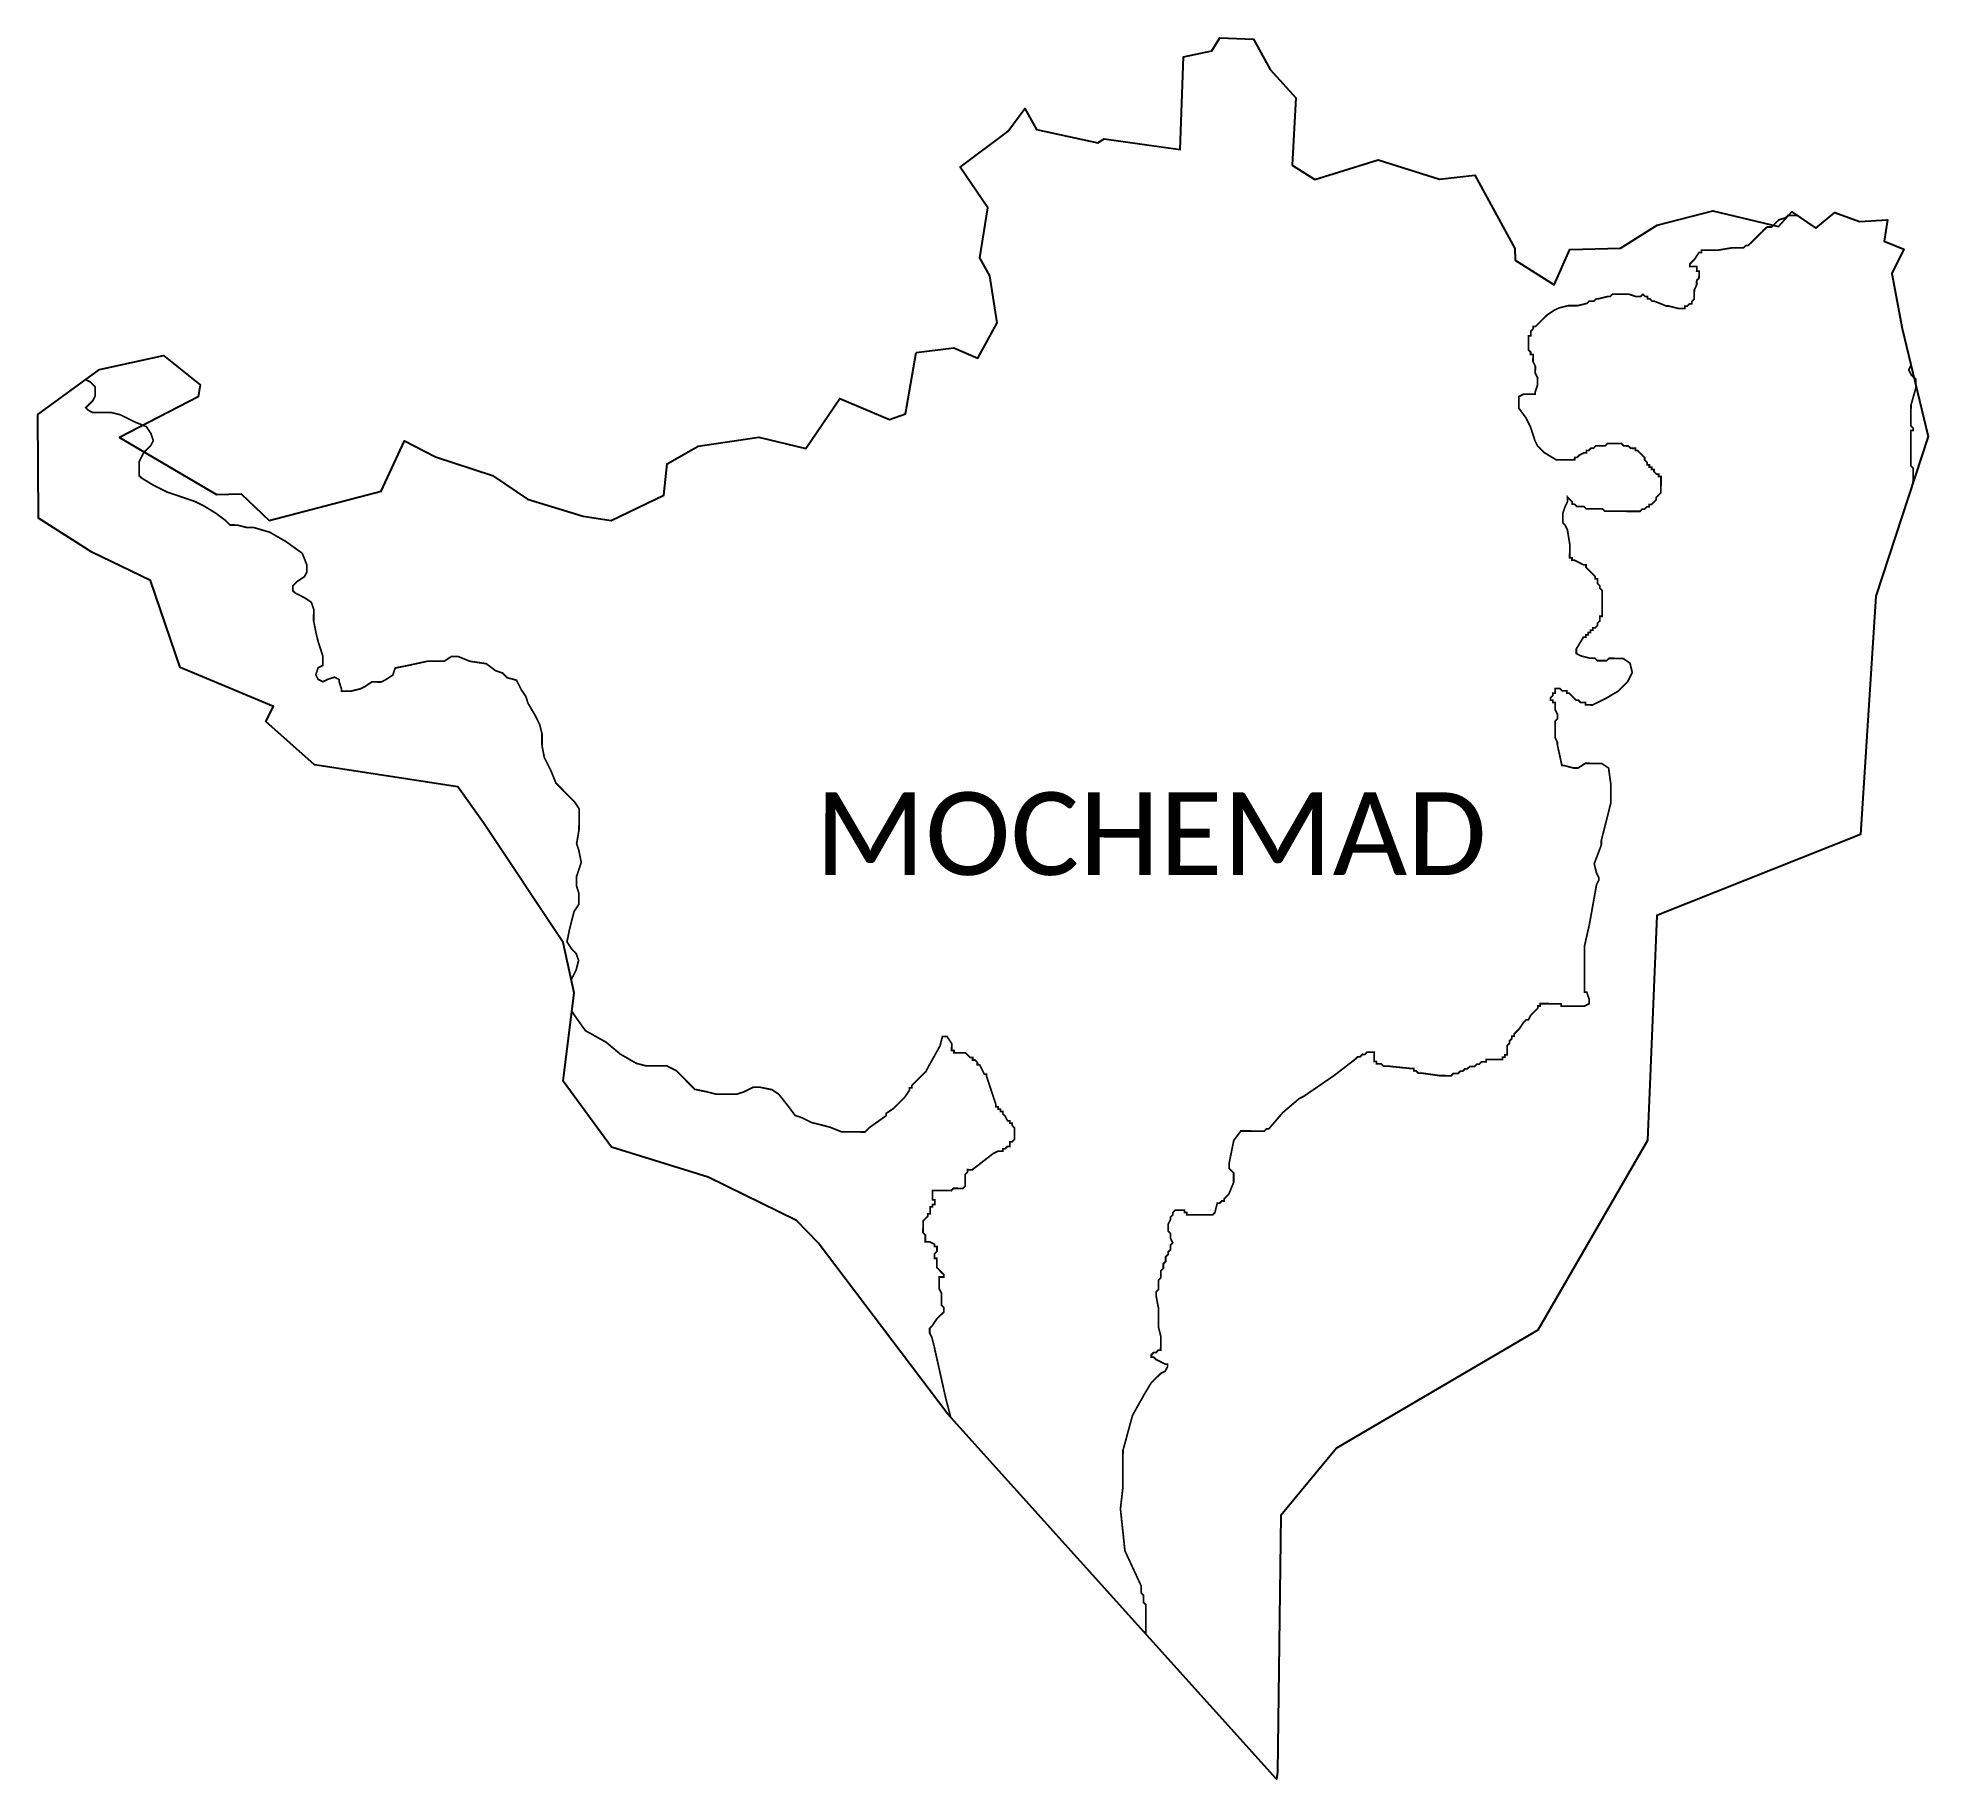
# Model space of a CAD drawing. Header units: metres. Extents: x 353962 to 357247, y 1746625 to 1749651.
import ezdxf

# ---------------------------------------------------------------- set-up
doc = ezdxf.new("R2010")
doc.units = ezdxf.units.M
for name, color, linetype in [('HAZARDS LINE', 1, 'Continuous'), ('village', 3, 'Continuous'), ('VILLAGE NAME', 250, 'Continuous')]:
    doc.layers.add(name, color=color, linetype=linetype)
doc.styles.get("Standard").update_dxf_attribs({"font": 'simplex.shx'})

msp = doc.modelspace()

# ---------------------------------------------------------------- linework, layer by layer
at = {"color": 3, "true_color": 0x00ff00, "flags": 128}
msp.add_lwpolyline([(355488, 1749104.3), (355553.6, 1749112.3)], dxfattribs=at)
at = {"layer": 'HAZARDS LINE', "lineweight": 18, "const_width": 3}
for points in [[(357019.4, 1749342.2), (357015.3, 1749342.2), (357011.3, 1749342.2), (357007.2, 1749342.2), (357003.2, 1749342.3), (356999.1, 1749338.2), (356986.9, 1749334.2), (356978.8, 1749326.1), (356974.7, 1749322.1), (356966.6, 1749322.1), (356962.5, 1749318.1), (356958.5, 1749314), (356954.4, 1749310), (356950.3, 1749305.9), (356946.2, 1749301.9), (356942.2, 1749297.9), (356938.1, 1749293.8), (356934, 1749289.8), (356930, 1749289.8), (356925.9, 1749285.7), (356921.8, 1749285.8), (356917.8, 1749285.8), (356913.7, 1749285.8), (356909.7, 1749285.8), (356905.6, 1749285.8), (356881.3, 1749281.8), (356877.2, 1749281.9), (356869.1, 1749281.9), (356861, 1749281.9), (356856.9, 1749281.9), (356852.9, 1749281.9), (356852.9, 1749277.9), (356848.8, 1749277.9), (356840.7, 1749265.8), (356836.6, 1749261.7), (356832.5, 1749257.7), (356832.5, 1749253.6), (356836.6, 1749253.6), (356840.6, 1749253.6), (356844.7, 1749253.6), (356844.7, 1749249.5), (356844.6, 1749245.5), (356848.7, 1749245.4), (356848.7, 1749241.4), (356848.6, 1749233.3), (356844.6, 1749229.2), (356844.5, 1749221.1), (356840.5, 1749213), (356840.4, 1749209), (356840.4, 1749204.9), (356840.4, 1749200.9), (356840.4, 1749196.8), (356836.3, 1749192.8), (356836.3, 1749188.7), (356832.3, 1749188.7), (356828.2, 1749184.7), (356824.1, 1749184.7), (356824.1, 1749180.6), (356820.1, 1749180.6), (356812, 1749180.7), (356795.7, 1749184.8), (356791.7, 1749184.8), (356771.4, 1749193), (356767.4, 1749193), (356763.3, 1749197.1), (356759.3, 1749197.1), (356759.3, 1749201.1), (356755.2, 1749201.2), (356751.2, 1749205.2), (356747.1, 1749201.2), (356739, 1749201.2), (356726.9, 1749205.3), (356722.8, 1749205.3), (356718.8, 1749205.3), (356714.7, 1749205.4), (356710.6, 1749205.4), (356706.6, 1749205.4), (356702.5, 1749205.4), (356698.5, 1749205.4), (356694.4, 1749201.4), (356690.3, 1749201.4), (356674.1, 1749197.4), (356670.1, 1749197.4), (356666, 1749193.4), (356657.9, 1749193.4), (356653.8, 1749189.3), (356637.6, 1749185.4), (356633.5, 1749185.4), (356629.4, 1749185.4), (356625.4, 1749185.4), (356621.3, 1749185.4), (356605.1, 1749181.4), (356597, 1749177.4), (356584.8, 1749169.3), (356564.4, 1749149.1), (356560.4, 1749149.1), (356560.3, 1749145.1), (356556.3, 1749141), (356556.2, 1749132.9), (356552.2, 1749132.9), (356552.2, 1749128.9), (356552.2, 1749124.8), (356552.1, 1749120.7), (356552.1, 1749116.7), (356552.1, 1749112.6), (356552.1, 1749108.6), (356556.1, 1749104.5), (356556.1, 1749100.4), (356560.2, 1749100.4), (356560.2, 1749096.4), (356560.1, 1749088.3), (356564.2, 1749080.1), (356564.1, 1749072), (356564.1, 1749068), (356568.2, 1749059.8), (356568.1, 1749055.8), (356568.1, 1749051.7), (356568.1, 1749047.7), (356564, 1749035.5), (356564, 1749031.5), (356559.9, 1749031.5), (356555.9, 1749031.5), (356551.8, 1749031.5), (356547.8, 1749031.5), (356543.7, 1749031.5), (356535.6, 1749027.5), (356535.6, 1749023.4), (356535.5, 1749011.3), (356535.5, 1749007.2), (356547.6, 1748990.9), (356555.7, 1748974.7), (356563.7, 1748950.3), (356567.7, 1748942.2), (356571.8, 1748938.1), (356579.9, 1748930), (356600.1, 1748917.7), (356604.2, 1748917.7), (356608.2, 1748917.7), (356612.3, 1748917.7), (356620.4, 1748917.7), (356624.4, 1748917.6), (356628.5, 1748917.6), (356632.5, 1748917.6), (356632.6, 1748921.7), (356636.6, 1748921.7), (356640.7, 1748925.7), (356648.8, 1748929.7), (356652.9, 1748929.7), (356652.9, 1748933.8), (356656.9, 1748933.8), (356661, 1748937.8), (356665.1, 1748937.8), (356669.1, 1748941.8), (356673.2, 1748941.8), (356677.2, 1748941.8), (356681.3, 1748941.8), (356685.4, 1748941.8), (356689.4, 1748945.8), (356693.5, 1748945.8), (356697.5, 1748945.8), (356701.6, 1748945.8), (356705.7, 1748945.8), (356709.7, 1748945.7), (356713.8, 1748945.7), (356717.8, 1748941.7), (356721.9, 1748941.6), (356725.9, 1748941.6), (356730, 1748937.6), (356734, 1748937.5), (356738.1, 1748937.5), (356738.1, 1748933.5), (356742.1, 1748933.5), (356746.2, 1748929.4), (356750.2, 1748925.3), (356754.2, 1748921.2), (356754.2, 1748917.2), (356758.3, 1748913.1), (356758.3, 1748909.1), (356762.3, 1748909), (356762.3, 1748905), (356766.4, 1748905), (356766.3, 1748900.9), (356770.4, 1748900.9), (356770.4, 1748896.8), (356774.4, 1748892.8), (356778.5, 1748892.8), (356778.5, 1748888.7), (356782.5, 1748888.7), (356782.5, 1748884.6), (356782.5, 1748880.6), (356782.5, 1748876.5), (356782.5, 1748872.5), (356782.4, 1748868.4), (356782.4, 1748864.3), (356782.4, 1748860.3), (356778.3, 1748856.2), (356774.3, 1748852.2), (356774.3, 1748848.1), (356770.2, 1748844.1), (356766.1, 1748840.1), (356762.1, 1748840.1), (356762.1, 1748836), (356758, 1748836), (356753.9, 1748832), (356749.9, 1748832), (356745.8, 1748828), (356741.7, 1748828), (356737.7, 1748828), (356733.6, 1748828), (356729.6, 1748828), (356725.5, 1748828), (356721.5, 1748828.1), (356717.4, 1748828.1), (356713.3, 1748828.1), (356709.3, 1748828.1), (356705.2, 1748828.1), (356701.2, 1748828.1), (356697.1, 1748828.1), (356693.1, 1748828.2), (356689, 1748828.2), (356685, 1748828.2), (356680.9, 1748832.3), (356676.9, 1748832.3), (356672.8, 1748832.3), (356668.7, 1748832.3), (356664.7, 1748832.3), (356660.6, 1748832.3), (356656.6, 1748832.3), (356652.5, 1748832.4), (356648.5, 1748836.4), (356644.4, 1748836.4), (356640.4, 1748836.5), (356636.3, 1748836.5), (356632.3, 1748840.5), (356628.2, 1748840.6), (356628.2, 1748844.6), (356620.1, 1748852.8), (356620.1, 1748848.7), (356620.1, 1748844.6), (356616, 1748836.5), (356611.9, 1748824.4), (356611.9, 1748820.3), (356611.9, 1748812.2), (356611.9, 1748808.2), (356615.9, 1748804.1), (356619.9, 1748796), (356623.9, 1748771.6), (356623.9, 1748755.4), (356623.8, 1748751.3), (356623.8, 1748747.3), (356627.9, 1748747.3), (356627.9, 1748743.2), (356631.9, 1748743.2), (356640, 1748739.1), (356648.1, 1748735), (356652.2, 1748735), (356652.2, 1748730.9), (356656.2, 1748726.9), (356660.2, 1748722.8), (356664.3, 1748718.7), (356668.3, 1748714.7), (356668.3, 1748710.6), (356672.4, 1748710.6), (356672.4, 1748706.5), (356672.3, 1748702.5), (356676.4, 1748698.4), (356676.4, 1748694.3), (356680.4, 1748690.3), (356680.4, 1748686.2), (356680.4, 1748682.2), (356680.4, 1748678.1), (356680.3, 1748674), (356680.3, 1748670), (356680.3, 1748665.9), (356680.3, 1748661.9), (356680.3, 1748657.8), (356680.3, 1748653.8), (356680.3, 1748649.7), (356680.2, 1748645.6), (356676.2, 1748645.7), (356676.2, 1748641.6), (356676.2, 1748637.5), (356672.1, 1748633.5), (356672.1, 1748629.4), (356668, 1748625.4), (356664, 1748625.4), (356663.9, 1748621.4), (356659.9, 1748621.4), (356659.9, 1748617.3), (356655.8, 1748617.3), (356655.8, 1748613.3), (356651.7, 1748613.3), (356651.7, 1748609.2), (356647.7, 1748609.3), (356635.4, 1748589), (356635.4, 1748585), (356635.4, 1748580.9), (356643.5, 1748576.8), (356659.7, 1748572.7), (356663.8, 1748572.7), (356667.8, 1748572.7), (356671.9, 1748568.6), (356675.9, 1748568.6), (356680, 1748568.6), (356684, 1748568.6), (356688.1, 1748568.5), (356692.2, 1748572.6), (356696.2, 1748572.6), (356700.3, 1748572.6), (356704.3, 1748572.5), (356708.4, 1748572.5), (356712.4, 1748572.5), (356716.5, 1748572.5), (356728.6, 1748564.3), (356732.6, 1748548.1), (356724.5, 1748531.9), (356708.2, 1748515.7), (356687.9, 1748503.6), (356663.5, 1748491.5), (356659.4, 1748491.6), (356655.4, 1748491.6), (356651.3, 1748491.6), (356651.3, 1748495.6), (356647.3, 1748495.7), (356643.2, 1748495.7), (356639.2, 1748499.7), (356635.1, 1748499.8), (356631.1, 1748503.8), (356623, 1748512), (356618.9, 1748512), (356618.9, 1748516), (356614.9, 1748516.1), (356610.8, 1748516.1), (356606.8, 1748520.1), (356602.7, 1748520.2), (356598.7, 1748520.2), (356598.7, 1748516.1), (356598.6, 1748512.1), (356594.6, 1748512.1), (356594.6, 1748508), (356590.5, 1748504), (356590.5, 1748499.9), (356594.5, 1748499.9), (356594.5, 1748495.8), (356598.6, 1748495.8), (356598.6, 1748491.8), (356598.6, 1748487.7), (356598.5, 1748483.7), (356602.6, 1748475.5), (356602.5, 1748467.4), (356598.5, 1748463.4), (356598.5, 1748459.3), (356598.4, 1748455.3), (356598.4, 1748451.2), (356598.4, 1748443.1), (356598.4, 1748439), (356598.4, 1748435), (356602.4, 1748426.9), (356602.4, 1748422.8), (356610.4, 1748386.3), (356614.4, 1748386.2), (356630.6, 1748382.1), (356638.7, 1748382.1), (356650.9, 1748390.2), (356655, 1748390.2), (356659.1, 1748390.1), (356667.2, 1748390.1), (356671.2, 1748390.1), (356679.3, 1748390.1), (356691.5, 1748381.9), (356695.4, 1748353.5), (356695.3, 1748321), (356678.9, 1748256.2), (356678.8, 1748248.1), (356666.5, 1748215.7), (356670.5, 1748199.4), (356674.6, 1748191.3), (356674.6, 1748187.2), (356670.5, 1748179.1), (356658.1, 1748110.2), (356649.8, 1748073.7), (356649.8, 1748069.7), (356649.7, 1748053.5), (356649.7, 1748049.4), (356649.7, 1748033.2), (356649.7, 1748029.1), (356649.5, 1747996.7), (356649.5, 1747992.6), (356653.6, 1747992.6), (356657.6, 1747980.4), (356657.6, 1747972.3), (356649.4, 1747968.3), (356633.2, 1747968.3), (356629.2, 1747968.3), (356625.1, 1747968.4), (356621, 1747968.4), (356617, 1747968.4), (356608.9, 1747968.4), (356608.9, 1747972.5), (356604.8, 1747972.5), (356592.7, 1747972.5), (356588.6, 1747972.5), (356584.6, 1747972.6), (356580.5, 1747972.6), (356576.4, 1747972.6), (356572.4, 1747972.6), (356572.4, 1747968.5), (356568.3, 1747968.6), (356568.3, 1747964.5), (356560.2, 1747956.4), (356556.1, 1747952.4), (356552, 1747944.3), (356547.9, 1747944.3), (356543.9, 1747940.3), (356535.7, 1747928.1), (356531.6, 1747924.1), (356527.6, 1747920), (356527.6, 1747916), (356523.5, 1747916), (356523.5, 1747911.9), (356519.4, 1747907.9), (356519.4, 1747903.8), (356515.3, 1747899.8), (356515.3, 1747895.7), (356515.3, 1747891.7), (356515.3, 1747887.6), (356515.3, 1747883.6), (356511.2, 1747883.6), (356511.2, 1747879.5), (356507.2, 1747879.5), (356507.1, 1747875.5), (356503.1, 1747875.5), (356499, 1747875.5), (356495, 1747875.5), (356490.9, 1747875.5), (356486.9, 1747875.5), (356482.8, 1747875.6), (356478.7, 1747875.6), (356478.7, 1747871.5), (356470.6, 1747871.5), (356466.5, 1747867.5), (356462.5, 1747867.5), (356458.4, 1747863.5), (356454.4, 1747863.5), (356450.3, 1747863.5), (356446.2, 1747859.5), (356442.2, 1747859.5), (356438.1, 1747855.4), (356434.1, 1747855.5), (356430, 1747851.4), (356425.9, 1747851.4), (356421.9, 1747851.4), (356417.8, 1747847.4), (356413.7, 1747847.4), (356409.7, 1747847.4), (356401.6, 1747847.5), (356397.5, 1747847.5), (356369.1, 1747851.6), (356361, 1747851.7), (356357, 1747855.7), (356352.9, 1747855.7), (356352.9, 1747859.8), (356348.9, 1747859.8), (356308.3, 1747864), (356304.3, 1747864), (356300.2, 1747864), (356296.2, 1747868.1), (356292.1, 1747868.1), (356288.1, 1747868.1), (356288.1, 1747872.2), (356284, 1747872.2), (356284.1, 1747876.3), (356284.1, 1747884.4), (356284.1, 1747888.4), (356280, 1747888.5), (356276, 1747888.5), (356271.9, 1747888.5), (356267.9, 1747884.4), (356263.8, 1747884.5), (356259.7, 1747880.4), (356255.7, 1747880.4), (356251.6, 1747876.4), (356215, 1747848.1), (356162.1, 1747811.8), (356154, 1747807.8), (356125.5, 1747783.5), (356101.1, 1747755.2), (356097, 1747755.2), (356093, 1747751.2), (356084.9, 1747751.2), (356064.6, 1747751.3), (356056.5, 1747751.3), (356052.4, 1747751.3), (356040.2, 1747735.2), (356031.9, 1747694.6), (356031.9, 1747690.6), (356031.9, 1747686.5), (356040, 1747678.4), (356039.9, 1747670.2), (356039.9, 1747662.1), (356031.7, 1747641.9), (356023.6, 1747633.8), (356023.6, 1747629.7), (356019.5, 1747629.8), (356015.5, 1747625.7), (356011.4, 1747625.7), (356007.3, 1747609.5), (356003.2, 1747605.5), (355999.2, 1747605.5), (355995.1, 1747605.5), (355991, 1747605.5), (355987, 1747605.5), (355974.8, 1747605.6), (355970.8, 1747605.6), (355966.7, 1747605.6), (355962.6, 1747605.6), (355958.6, 1747605.6), (355958.6, 1747609.7), (355954.6, 1747609.7), (355954.6, 1747613.8), (355950.5, 1747613.8), (355946.5, 1747613.8), (355942.4, 1747613.8), (355938.3, 1747613.8), (355934.3, 1747609.8), (355934.3, 1747605.7), (355930.2, 1747601.7), (355930.2, 1747597.6), (355926.1, 1747589.5), (355926.1, 1747585.5), (355926.1, 1747581.4), (355926, 1747577.3), (355930.1, 1747573.3), (355930.1, 1747565.2), (355934.1, 1747557), (355930, 1747553), (355930, 1747544.9), (355925.9, 1747540.8), (355925.9, 1747536.8), (355921.8, 1747532.7), (355921.8, 1747528.7), (355921.8, 1747524.6), (355917.7, 1747520.6), (355917.7, 1747516.5), (355917.7, 1747512.5), (355913.6, 1747508.4), (355913.6, 1747504.4), (355913.6, 1747500.3), (355913.6, 1747496.3), (355909.5, 1747492.2), (355909.5, 1747488.2), (355909.5, 1747484.1), (355909.5, 1747480), (355909.5, 1747476), (355905.4, 1747471.9), (355905.4, 1747467.9), (355905.4, 1747463.8), (355909.3, 1747443.5), (355909.3, 1747439.5), (355909.3, 1747435.4), (355909.3, 1747431.4), (355909.3, 1747427.3), (355909.3, 1747423.2), (355909.3, 1747419.2), (355909.2, 1747415.1), (355909.2, 1747411.1), (355913.2, 1747394.8), (355913.2, 1747390.8), (355913.2, 1747386.7), (355913.2, 1747382.7), (355913.1, 1747370.5), (355909.1, 1747370.5), (355905, 1747366.5), (355901, 1747366.5), (355896.9, 1747362.4), (355896.9, 1747358.4), (355900.9, 1747358.4), (355905, 1747354.3), (355913.1, 1747350.2), (355921.2, 1747346.1), (355925.2, 1747346.1), (355925.2, 1747342.1), (355921.1, 1747334), (355913, 1747329.9), (355896.7, 1747313.8), (355884.5, 1747293.5), (355864.1, 1747257.1), (355847.6, 1747196.3), (355847.4, 1747131.4), (355843.2, 1747094.9), (355851, 1747021.8), (355879.2, 1746960.9), (355879.2, 1746952.8), (355879.2, 1746948.7), (355883.2, 1746944.6), (355883.2, 1746936.5), (355883.2, 1746932.5), (355887.2, 1746928.4), (355887.2, 1746924.3), (355887.2, 1746920.3), (355887.2, 1746916.2), (355887.1, 1746908.1), (355887.1, 1746904.1), (355887.1, 1746900), (355887.1, 1746895.9), (355887.1, 1746891.9), (355887.1, 1746887.8), (355887.1, 1746883.8), (355887, 1746879.7), (355887, 1746877.5)], [(354888.9, 1748014.4), (354897.4, 1748031.3), (354901.5, 1748047.5), (354897.5, 1748059.7), (354889.4, 1748067.9), (354881.4, 1748080.1), (354885.5, 1748100.3), (354893.7, 1748132.8), (354901.9, 1748144.9), (354901.9, 1748165.2), (354897.9, 1748177.4), (354898, 1748193.6), (354902.1, 1748205.8), (354906.2, 1748217.9), (354902.2, 1748238.2), (354898.2, 1748250.4), (354902.3, 1748274.7), (354902.5, 1748311.2), (354894.4, 1748323.4), (354878.2, 1748339.7), (354862.1, 1748356), (354854, 1748376.3), (354841.9, 1748400.7), (354838, 1748421), (354838, 1748441.3), (354834, 1748457.5), (354826, 1748473.8), (354813.9, 1748494.1), (354809.9, 1748506.3), (354801.8, 1748518.5), (354793.7, 1748534.7), (354777.5, 1748538.9), (354769.5, 1748547), (354757.3, 1748551.1), (354741.1, 1748563.3), (354712.7, 1748567.5), (354692.5, 1748575.7), (354680.3, 1748575.7), (354668.1, 1748567.6), (354639.7, 1748567.7), (354603.2, 1748559.8), (354582.9, 1748555.8), (354578.8, 1748543.6), (354566.6, 1748535.6), (354558.5, 1748531.5), (354542.3, 1748531.6), (354530.1, 1748523.5), (354521.9, 1748519.5), (354505.7, 1748515.5), (354489.5, 1748515.5), (354489.5, 1748519.6), (354485.5, 1748531.8), (354485.5, 1748535.8), (354477.4, 1748539.9), (354465.2, 1748535.9), (354457.1, 1748531.9), (354449, 1748536), (354444.9, 1748544.1), (354449, 1748556.3), (354457.2, 1748560.3), (354457.2, 1748576.5), (354453.2, 1748588.7), (354449.2, 1748600.9), (354445.2, 1748617.1), (354441.2, 1748637.4), (354441.3, 1748657.7), (354437.3, 1748669.9), (354425.1, 1748678), (354409, 1748686.2), (354404.9, 1748690.3), (354404.9, 1748698.4), (354413.1, 1748706.5), (354425.3, 1748714.6), (354429.4, 1748722.7), (354429.4, 1748734.8), (354421.4, 1748755.1), (354393, 1748775.5), (354364.7, 1748791.8), (354336.3, 1748800.1), (354324.2, 1748800.1), (354308, 1748804.2), (354295.8, 1748804.3), (354287.7, 1748812.4), (354271.5, 1748824.6), (354251.3, 1748836.9), (354235.1, 1748845.1), (354210.8, 1748853.3), (354186.5, 1748861.5), (354162.2, 1748873.7), (354142, 1748886), (354137.9, 1748890), (354138, 1748914.4), (354146.2, 1748930.6), (354158.4, 1748942.7), (354162.5, 1748950.8), (354158.5, 1748963), (354150.4, 1748975.2), (354130.1, 1748983.4), (354105.8, 1748995.6), (354089.6, 1748999.7), (354057.2, 1748999.8), (354049.1, 1749003.9), (354045, 1749008), (354049.1, 1749012), (354057.3, 1749020.1), (354061.3, 1749028.2), (354061.4, 1749044.5), (354053.3, 1749052.6), (354045.1, 1749056.8)], [(357220.5, 1748878), (357220.5, 1748879), (357220.6, 1748883.1), (357220.6, 1748887.1), (357220.6, 1748891.2), (357220.6, 1748895.2), (357220.6, 1748899.3), (357220.6, 1748903.3), (357216.6, 1748907.4), (357216.6, 1748911.5), (357216.6, 1748915.5), (357216.7, 1748923.6), (357216.7, 1748927.7), (357216.7, 1748931.8), (357216.7, 1748935.8), (357216.7, 1748939.9), (357216.7, 1748943.9), (357216.7, 1748948), (357216.8, 1748952), (357216.8, 1748956.1), (357216.8, 1748960.2), (357216.8, 1748964.2), (357216.8, 1748968.3), (357220.9, 1748968.3), (357220.9, 1748972.3), (357216.8, 1748976.4), (357216.9, 1748980.4), (357216.9, 1748984.5), (357216.9, 1748988.6), (357216.9, 1748992.6), (357216.9, 1748996.7), (357216.9, 1749000.7), (357216.9, 1749004.8), (357217, 1749008.8), (357217, 1749012.9), (357225.2, 1749041.3), (357225.2, 1749045.3), (357225.2, 1749049.4), (357225.2, 1749053.4), (357225.2, 1749057.5), (357217.2, 1749065.6), (357213.1, 1749073.8), (357217, 1749082.4)], [(355548.3, 1747253.6), (355539.7, 1747286.6), (355519.7, 1747376), (355515.7, 1747392.2), (355511.7, 1747400.3), (355511.7, 1747408.4), (355515.8, 1747412.5), (355523.9, 1747424.6), (355536.2, 1747436.8), (355536.2, 1747444.9), (355532.1, 1747448.9), (355532.2, 1747469.2), (355528.2, 1747477.3), (355528.3, 1747497.6), (355536.4, 1747497.6), (355536.4, 1747501.7), (355532.3, 1747505.7), (355528.3, 1747509.8), (355524.3, 1747513.9), (355524.3, 1747530.1), (355520.3, 1747530.1), (355520.3, 1747538.2), (355524.4, 1747542.3), (355524.4, 1747550.4), (355520.3, 1747550.4), (355520.3, 1747554.5), (355512.2, 1747558.5), (355504.1, 1747558.6), (355504.2, 1747570.7), (355500.1, 1747574.8), (355500.2, 1747595.1), (355504.3, 1747599.1), (355508.4, 1747603.2), (355508.4, 1747607.2), (355512.4, 1747607.2), (355512.5, 1747619.4), (355516.5, 1747619.4), (355516.5, 1747623.4), (355520.6, 1747623.4), (355520.6, 1747631.5), (355516.6, 1747631.5), (355516.6, 1747647.8), (355549.1, 1747647.7), (355553.1, 1747651.7), (355569.4, 1747651.6), (355573.4, 1747655.7), (355573.5, 1747676), (355577.6, 1747680), (355577.6, 1747684.1), (355585.7, 1747684), (355622.3, 1747712.3), (355630.4, 1747716.3), (355638.6, 1747716.3), (355638.6, 1747720.4), (355642.6, 1747720.3), (355646.7, 1747724.4), (355650.8, 1747724.4), (355650.8, 1747732.5), (355654.8, 1747732.5), (355658.9, 1747736.5), (355659, 1747756.8), (355654.9, 1747760.9), (355655, 1747764.9), (355650.9, 1747764.9), (355650.9, 1747769), (355646.9, 1747769), (355642.8, 1747777.1), (355638.8, 1747781.2), (355638.8, 1747785.3), (355634.7, 1747785.3), (355634.8, 1747789.3), (355630.7, 1747789.4), (355630.7, 1747793.4), (355626.7, 1747793.4), (355626.7, 1747797.5), (355610.6, 1747846.2), (355610.6, 1747850.3), (355606.6, 1747850.3), (355598.5, 1747866.5), (355594.5, 1747866.6), (355594.5, 1747870.6), (355590.4, 1747874.7), (355586.4, 1747874.7), (355586.4, 1747878.8), (355582.3, 1747878.8), (355578.3, 1747882.8), (355574.3, 1747886.9), (355554, 1747887), (355554, 1747891), (355549.9, 1747891.1), (355550, 1747903.2), (355541.9, 1747915.4), (355533.8, 1747915.5), (355529.7, 1747899.3), (355509.3, 1747862.8), (355505.2, 1747854.7), (355493, 1747842.6), (355488.9, 1747838.5), (355484.8, 1747834.5), (355480.8, 1747830.5), (355480.8, 1747826.4), (355476.7, 1747826.4), (355476.7, 1747822.4), (355468.5, 1747810.2), (355448.2, 1747790), (355436, 1747781.9), (355436, 1747777.9), (355407.5, 1747757.7), (355399.4, 1747749.6), (355358.8, 1747749.8), (355338.5, 1747757.9), (355306.1, 1747766.2), (355289.9, 1747774.3), (355277.8, 1747778.4), (355265.7, 1747794.7), (355249.5, 1747815.1), (355237.4, 1747823.2), (355217.1, 1747827.3), (355204.9, 1747827.4), (355188.7, 1747819.3), (355176.5, 1747815.3), (355140, 1747815.4), (355123.8, 1747819.6), (355103.5, 1747823.7), (355087.4, 1747840), (355071.2, 1747856.3), (355055, 1747864.4), (355018.5, 1747864.6), (355002.3, 1747868.7), (354973.9, 1747885), (354949.7, 1747905.4), (354913.3, 1747925.8), (354893.1, 1747954.3), (354889.9, 1747959.1)]]:
    msp.add_lwpolyline(points, dxfattribs=at)
at = {"layer": 'village', "color": 3, "true_color": 0x00ff00}
for points in [[(355553.6, 1749112.3, 0), (355595.1, 1749094.4, 0), (355629, 1749155.7, 0), (355616.5, 1749237.4, 0), (355598.8, 1749268.4, 0), (355612.9, 1749355.4, 0), (355564.8, 1749425.9, 0), (355647.7, 1749488.3, 0), (355676.8, 1749528.1, 0), (355697.4, 1749491.7, 0), (355803.8, 1749468.6, 0), (355814.9, 1749475.5, 0), (355946.7, 1749457, 0), (355953, 1749617.8, 0), (356001.9, 1749628.2, 0), (356016, 1749650.8, 0), (356074.7, 1749648.5, 0), (356103.5, 1749595.7, 0), (356148.2, 1749546.8, 0), (356141.6, 1749429.3, 0), (356181.1, 1749404.6, 0), (356291.1, 1749438.5, 0), (356397.8, 1749405, 0), (356459.1, 1749412, 0), (356528.3, 1749284.6, 0), (356529, 1749264.3, 0), (356597, 1749221.6, 0), (356624.2, 1749283.2, 0), (356712, 1749285.2, 0), (356775.7, 1749325.4, 0), (356872.7, 1749350.3, 0), (356986.6, 1749323.2, 0), (357010, 1749348.6, 0), (357051.7, 1749320.2, 0), (357084.8, 1749347, 0), (357127.4, 1749331.4, 0), (357176.1, 1749334.5, 0), (357170.3, 1749297.4, 0), (357204.7, 1749283.4, 0), (357183.5, 1749241.2, 0), (357201.8, 1749145.8, 0)], [(357201.8, 1749145.8, 0), (357246.9, 1748957.9, 0), (357155.6, 1748680.8, 0), (357129.4, 1748266.7, 0), (356775.2, 1748125.8, 0), (356759.3, 1747734.8, 0), (356568.8, 1747405.2, 0), (356218.7, 1747200.2, 0), (356121.9, 1747083.2, 0), (356116.4, 1746637.3, 0), (356114.3, 1746625.1, 0), (355543.5, 1747259.1, 0), (355317.7, 1747556.8, 0), (355280.4, 1747595.7, 0), (355126.5, 1747671.3, 0), (354958.8, 1747723.4, 0), (354874.7, 1747838.2, 0), (354893.9, 1747991.6, 0), (354874.5, 1748078.7, 0), (354736.6, 1748286.9, 0), (354691.5, 1748349.1, 0), (354442.5, 1748387.3, 0), (354357.8, 1748462.8, 0), (354371.3, 1748488.9, 0), (354209.5, 1748556.4, 0), (354157.5, 1748707.9, 0), (354056, 1748757, 0), (353963.3, 1748816, 0), (353961.8, 1748996.4, 0), (354069.1, 1749074.2, 0), (354180, 1749098.7, 0), (354244.1, 1749048, 0), (354240.4, 1749027.1, 0), (354103.8, 1748956.5, 0), (354272.3, 1748857, 0), (354315, 1748858.2, 0), (354363.8, 1748812.1, 0), (354558.3, 1748863, 0), (354598.8, 1748950.7, 0), (354653, 1748922.6, 0), (354752.1, 1748890.1, 0), (354812.7, 1748849.4, 0), (354909.7, 1748819.9, 0), (354958.2, 1748811.9, 0), (355049.7, 1748856, 0), (355055.6, 1748910.4, 0), (355109.3, 1748941, 0), (355214.7, 1748956.9, 0), (355296.2, 1748937, 0), (355355.3, 1749024.1, 0), (355441.9, 1748987.5, 0), (355469.5, 1748997.2, 0), (355488, 1749104.3, 0)]]:
    msp.add_polyline3d(points, dxfattribs=at)

# ---------------------------------------------------------------- texts
at = {"layer": 'VILLAGE NAME', "insert": (355312.4, 1748340), "char_height": 143.7, "attachment_point": 1, "rotation": 359.9793}
msp.add_mtext_dynamic_manual_height_columns('{\\fCalibri|b0|i0|c0|p34;MOCHEMAD}', width=1418, gutter_width=718.5, heights=[0], dxfattribs=at)

doc.saveas('drawing.dxf')
